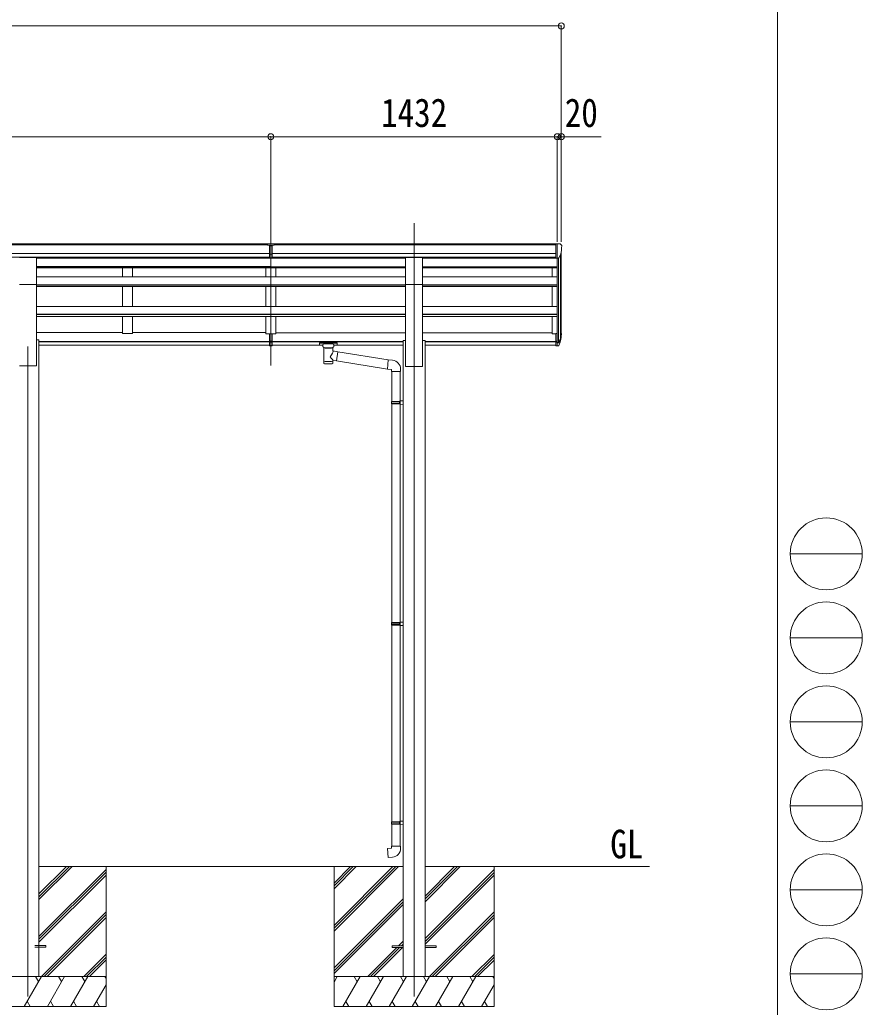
# Model space of a CAD drawing. Units: millimetres at full size, sheet at 1:30. Extents: x -8385 to 8479, y -5853 to 5787.
# Drawn here: x 4267 to 8479, y -3350 to 1588 of the extents above; entities that cross this region are included whole.
import ezdxf
from ezdxf.enums import TextEntityAlignment as Align

# ---------------------------------------------------------------- set-up
doc = ezdxf.new("R2010")
doc.units = ezdxf.units.MM
doc.header["$LTSCALE"] = 30
doc.header["$PDMODE"] = 32
doc.header["$PDSIZE"] = 30
for name, color, linetype, lineweight in [('0-0_0', 7, 'Continuous', 9), ('0-1_本体', 4, 'Continuous', 9), ('0-2_部品', 7, 'Continuous', 9), ('0-8_PARTS2', 2, 'Continuous', 9), ('0-A_寸法', 6, 'Continuous', 9), ('F-0_240', 7, 'Continuous', 9)]:
    doc.layers.add(name, color=color, linetype=linetype, lineweight=lineweight)
doc.styles.add('ＭＳ ゴシック', font='')
doc.styles.get('ＭＳ ゴシック').set_extended_font_data('MS Gothic')

msp = doc.modelspace()

# ---------------------------------------------------------------- linework, layer by layer
at = {"layer": '0-0_0'}
for p, q in [((4363.13, -2811.5), (4529.16, -2645.47)), ((4363.13, -2797.36), (4515.02, -2645.47)), ((4363.13, -2783.22), (4500.88, -2645.47)), ((4363.13, -2645.47), (6183.13, -2645.47)), ((4363.13, -2995.35), (4698.33, -2660.15)), ((4698.33, -2645.47), (4698.33, -3345.47)), ((5838.13, -2646.48), (5838.13, -3346.48)), ((5838.13, -2940.66), (6132.31, -2646.48)), ((5838.13, -2954.8), (6146.45, -2646.48)), ((5838.13, -2968.95), (6160.59, -2646.48)), ((5838.13, -2756.81), (5948.46, -2646.48)), ((5838.13, -2742.67), (5934.32, -2646.48)), ((5838.13, -2728.53), (5920.18, -2646.48)), ((6293.13, -2646.48), (7414.33, -2646.48)), ((6293.13, -2822.31), (6468.96, -2646.48)), ((6293.13, -2808.17), (6454.82, -2646.48)), ((6293.13, -2794.03), (6440.68, -2646.48)), ((6293.13, -3006.16), (6638.13, -2661.16)), ((6638.13, -2646.48), (6638.13, -3346.48)), ((4363.13, -3009.49), (4698.33, -2674.29)), ((4363.13, -3023.63), (4698.33, -2688.44)), ((6293.13, -3020.3), (6638.13, -2675.31)), ((6293.13, -3034.44), (6638.13, -2689.45)), ((5838.13, -3152.79), (6183.13, -2807.79)), ((5838.13, -3166.93), (6183.13, -2821.94)), ((5838.13, -3181.08), (6183.13, -2836.08)), ((4375.14, -3195.47), (4698.33, -2872.28)), ((4389.28, -3195.47), (4698.33, -2886.43)), ((4403.43, -3195.47), (4698.33, -2900.57)), ((6314.94, -3196.48), (6638.13, -2873.29)), ((6329.08, -3196.48), (6638.13, -2887.44)), ((6343.22, -3196.48), (6638.13, -2901.58)), ((6006.57, -3196.48), (6152.07, -3050.98)), ((6020.71, -3196.48), (6166.21, -3050.98)), ((6034.86, -3196.48), (6180.36, -3050.98)), ((6161.07, -3041.98), (6183.13, -3019.93)), ((6175.21, -3041.98), (6183.13, -3034.07)), ((4587.27, -3195.47), (4698.33, -3084.41)), ((4601.42, -3195.47), (4698.33, -3098.56)), ((6527.07, -3196.48), (6638.13, -3085.43)), ((6541.21, -3196.48), (6638.13, -3099.57)), ((4615.56, -3195.47), (4698.33, -3112.7)), ((6555.36, -3196.48), (6638.13, -3113.71)), ((4698.33, -3195.47), (3898.33, -3195.47)), ((4289.49, -3345.47), (4376.09, -3195.47)), ((4361.09, -3221.45), (4346.09, -3195.47)), ((4404.96, -3345.47), (4491.56, -3195.47)), ((4476.56, -3221.45), (4461.56, -3195.47)), ((4520.43, -3345.47), (4607.03, -3195.47)), ((4577.03, -3195.47), (4592.03, -3221.45)), ((4692.5, -3195.47), (4698.33, -3205.57)), ((6638.13, -3196.48), (5838.13, -3196.48)), ((5838.13, -3223.99), (5854.01, -3196.48)), ((5882.88, -3346.48), (5969.48, -3196.48)), ((5954.48, -3222.46), (5939.48, -3196.48)), ((5998.35, -3346.48), (6084.95, -3196.48)), ((6069.95, -3222.47), (6054.95, -3196.48)), ((6113.82, -3346.48), (6200.42, -3196.48)), ((6185.42, -3222.47), (6170.42, -3196.48)), ((6229.29, -3346.48), (6315.89, -3196.48)), ((6300.89, -3222.47), (6285.89, -3196.48)), ((6344.76, -3346.48), (6431.36, -3196.48)), ((6416.36, -3222.46), (6401.36, -3196.48)), ((6460.23, -3346.48), (6546.83, -3196.48)), ((6516.83, -3196.48), (6531.83, -3222.46)), ((6632.3, -3196.48), (6638.13, -3206.58)), ((4635.9, -3345.47), (4698.33, -3237.33)), ((6575.7, -3346.48), (6638.13, -3238.35)), ((3898.33, -3345.47), (4698.33, -3345.47)), ((4304.49, -3319.49), (4319.49, -3345.47)), ((4419.96, -3319.49), (4434.96, -3345.47)), ((4535.43, -3319.49), (4550.43, -3345.47)), ((4650.9, -3319.49), (4665.9, -3345.47)), ((5838.13, -3346.48), (6638.13, -3346.48)), ((5897.88, -3320.5), (5912.87, -3346.48)), ((6013.35, -3320.5), (6028.34, -3346.48)), ((6128.82, -3320.5), (6143.82, -3346.48)), ((6244.29, -3320.5), (6259.29, -3346.48)), ((6359.76, -3320.5), (6374.76, -3346.48)), ((6475.23, -3320.5), (6490.23, -3346.48)), ((6590.7, -3320.5), (6605.69, -3346.48))]:
    msp.add_line(p, q, dxfattribs=at)
at = {"layer": '0-1_本体'}
for p, q in [((-199.37, 467.51), (5505.63, 467.51)), ((-199.37, 462.15), (5505.63, 462.15)), ((5538.63, 467.51), (6947.63, 467.51)), ((5538.63, 462.15), (6947.63, 462.15)), ((-199.37, 418.63), (5515.63, 418.63)), ((-199.37, 400.96), (5515.63, 400.96)), ((4350.63, 398.47), (5515.63, 398.47)), ((4350.63, 395.63), (5522.13, 395.63)), ((4781.13, 398.47), (4781.13, 395.63)), ((4831.13, 398.47), (4831.13, 395.63)), ((5497.13, 398.47), (5497.13, 395.47)), ((5522.13, 348.08), (5522.13, 395.63)), ((5522.13, 395.63), (6195.63, 395.63)), ((5528.63, 418.63), (6947.63, 418.63)), ((5528.63, 400.96), (6947.63, 400.96)), ((5528.63, 398.47), (6195.63, 398.47)), ((5547.13, 398.47), (5547.13, 395.47)), ((6280.63, 398.47), (6947.63, 398.47)), ((6280.63, 395.44), (6954.13, 395.44)), ((6929.13, 398.47), (6929.13, 395.44)), ((6954.13, 395.13), (6954.13, 18.83)), ((6960.13, 395.61), (6960.13, -25.6)), ((6969.85, 410.96), (6969.85, -7.6)), ((6974.13, 14.4), (6974.13, 429.76)), ((4350.63, 353.68), (5522.13, 353.68)), ((4350.63, 351.98), (5522.13, 351.98)), ((4350.63, 348.2), (5522.13, 348.2)), ((4781.13, 348.2), (4781.13, 302.77)), ((4831.13, 348.2), (4831.13, 302.77)), ((5497.13, 347.88), (5497.13, 302.73)), ((5522.13, 351.98), (6195.63, 351.98)), ((5522.13, 348.2), (6195.63, 348.2)), ((5547.13, 348.2), (5547.13, 302.74)), ((6280.63, 351.97), (6954.13, 351.97)), ((6280.63, 348.2), (6954.13, 348.2)), ((6929.13, 347.21), (6929.13, 301.74)), ((4350.63, 302.77), (5522.13, 302.77)), ((5522.13, 253.63), (5522.13, 302.77)), ((5522.13, 302.77), (6195.63, 302.77)), ((6195.63, -146.48), (6195.63, 309.15)), ((6280.63, -146.48), (6280.63, 309.15)), ((6280.63, 302.77), (6954.13, 302.77)), ((4350.63, -142.02), (4350.63, 264.93)), ((4350.63, 262.19), (5522.13, 262.19)), ((4350.63, 260.5), (5522.13, 260.5)), ((4781.13, 253.63), (4781.13, 154.53)), ((4831.13, 253.63), (4831.13, 154.53)), ((5497.13, 252.72), (5497.13, 154.4)), ((5522.13, 262.19), (6195.63, 262.19)), ((5522.13, 260.5), (6195.63, 260.5)), ((5522.13, 253.63), (6195.63, 253.63)), ((5547.13, 252.72), (5547.13, 154.4)), ((6280.63, 262.19), (6954.13, 262.19)), ((6280.63, 260.5), (6954.13, 260.5)), ((6280.63, 253.63), (6954.13, 253.63)), ((6929.13, 252.73), (6929.13, 154.43)), ((4350.63, 154.53), (5522.13, 154.53)), ((5522.13, 154.43), (6195.63, 154.43)), ((5522.13, 153.24), (5522.13, 104.08)), ((6280.63, 154.43), (6954.13, 154.43)), ((4350.63, 115.39), (5522.13, 115.39)), ((4350.63, 113.72), (5522.13, 113.72)), ((4350.63, 104.08), (5522.13, 104.08)), ((4781.13, 104.08), (4781.13, 18.58)), ((5497.13, 104.23), (5497.13, 17.98)), ((5522.13, 115.22), (6195.63, 115.22)), ((5522.13, 113.74), (6195.63, 113.74)), ((5522.13, 104.08), (6195.63, 104.08)), ((5547.13, 104.23), (5547.13, 17.98)), ((6280.63, 115.22), (6954.13, 115.22)), ((6280.63, 113.74), (6954.13, 113.74)), ((6280.63, 104.08), (6954.13, 104.08)), ((6929.13, 104.17), (6929.13, 18)), ((4350.63, 23.8), (4781.13, 23.8)), ((4831.13, 23.8), (5497.13, 23.8)), ((5547.13, 18), (5497.13, 18)), ((5547.13, 22.8), (6195.63, 22.8)), ((6280.63, 22.8), (6929.13, 22.8)), ((6947.63, 18), (6929.13, 18)), ((4350.63, -12.02), (4363.13, -12.02)), ((4363.13, -12.02), (4363.13, -3192.02)), ((4363.13, -20.51), (5515.63, -20.51)), ((4363.13, -21.89), (5515.63, -21.89)), ((4363.13, -39.07), (5515.63, -39.07)), ((5528.63, -20.51), (6183.13, -20.51)), ((5528.63, -21.89), (6183.13, -21.89)), ((5528.63, -39.07), (5782.63, -39.07)), ((5836.63, -39.07), (6183.13, -39.07)), ((6183.13, -16.48), (6195.63, -16.48)), ((6183.13, -16.48), (6183.13, -3196.48)), ((6280.63, -16.48), (6293.13, -16.48)), ((6293.13, -16.48), (6293.13, -3196.48)), ((6293.13, -20.51), (6947.63, -20.51)), ((6293.13, -21.89), (6947.63, -21.89)), ((6293.13, -39.07), (6947.63, -39.07)), ((4265.63, -142.02), (4350.63, -142.02)), ((6195.63, -146.48), (6280.63, -146.48))]:
    msp.add_line(p, q, dxfattribs=at)
for points in [[(4350.63, 253.63), (5522.03, 253.63), (5522.13, 253.63)], [(4831.13, 104.08), (4831.13, 18.58), (4781.13, 18.58)]]:
    msp.add_lwpolyline(points, dxfattribs=at)
at = {"layer": '0-2_部品'}
for p, q in [((5505.63, 460.08), (5505.63, 467.93)), ((5505.63, 460.08), (5515.63, 460.08)), ((5522.13, 459.27), (5515.63, 459.66)), ((5515.63, 458.08), (5528.63, 458.08)), ((5528.63, 459.6), (5522.13, 459.29)), ((5528.63, 396.46), (5528.63, 461.73)), ((6947.63, 468.12), (6937.63, 468.03)), ((6937.63, 466.51), (6937.63, 468.03)), ((6947.63, 396.13), (6947.63, 468.12)), ((6966.13, 468.12), (6947.63, 468.12)), ((6954.13, 395.13), (6954.13, 468.12)), ((6966.13, 468.12), (6968.46, 467.98)), ((6969.22, 467.55), (6973.29, 461.74)), ((6976.13, 458.75), (6976.13, 458.12)), ((4265.63, 399.08), (4350.63, 399.08)), ((4350.63, 264.93), (4350.63, 399.08)), ((5515.63, 416.56), (5522.13, 416.4)), ((5515.63, 397.52), (5522.13, 397.12)), ((5522.13, 416.4), (5528.63, 416.56)), ((5522.13, 397.12), (5528.63, 397.52)), ((6195.63, 399.08), (6280.63, 399.08)), ((6195.63, 264.93), (6195.63, 399.08)), ((6280.63, 264.93), (6280.63, 399.08)), ((6947.63, 396.13), (6954.13, 396.13)), ((6954.13, 395.13), (6959.34, 395.45)), ((6961.76, 396.95), (6971.03, 413.01)), ((4265.63, 264.93), (4350.63, 264.93)), ((6195.63, 264.93), (6280.63, 264.93)), ((5515.63, -19.5), (5515.63, 17.98)), ((5522.13, 22.78), (5522.13, 22.78)), ((5528.63, -19.5), (5528.63, 17.98)), ((6947.63, 18.81), (6947.63, -42.25)), ((6947.63, 18.81), (6954.13, 18.81)), ((6954.13, 18.81), (6954.13, -43.07)), ((5515.63, -19.5), (5528.63, -19.5)), ((5515.63, -41.74), (5515.63, -19.5)), ((5515.63, -24.9), (5528.63, -24.9)), ((5515.63, -40.68), (5522.13, -41.08)), ((5522.13, -41.08), (5528.63, -40.68)), ((5528.63, -41.74), (5528.63, -19.5)), ((5766.13, -27.96), (5766.13, -38.72)), ((5766.13, -28.15), (5766.13, -29.7)), ((5768.13, -27.3), (5851.13, -27.3)), ((5768.13, -29.48), (5851.13, -29.48)), ((5768.13, -39.39), (5782.63, -39.39)), ((5782.63, -46.19), (5782.63, -35.92)), ((5836.63, -46.19), (5836.63, -35.92)), ((5836.63, -39.39), (5851.13, -39.39)), ((5853.13, -27.96), (5853.13, -38.72)), ((6947.63, -19.5), (6954.13, -19.5)), ((6947.63, -24.9), (6954.13, -24.9)), ((6947.63, -42.25), (6954.13, -42.25)), ((6954.13, -25.9), (6959.27, -25.9)), ((6954.13, -27.9), (6958.98, -27.9)), ((6954.13, -43.07), (6958.98, -43.07)), ((6960.56, -25.15), (6970.32, -6.73)), ((6971.74, -7.23), (6961.57, -26.4)), ((6969.15, -24.08), (6961.57, -41.57)), ((5786.73, -50.7), (5786.71, -130.99)), ((5832.53, -68.27), (5832.53, -50.68)), ((5857.75, -72.18), (5832.53, -68.26)), ((5857.75, -72.18), (5850.73, -117.43)), ((5857.75, -72.18), (6109.22, -112.74)), ((5832.55, -130.99), (5832.53, -114.36)), ((5832.53, -114.61), (5850.73, -117.43)), ((6105.21, -158.56), (5850.73, -117.43)), ((6130.05, -114.56), (6109.22, -112.74)), ((6125.13, -170.3), (6171.13, -170.3)), ((6127.13, -170.3), (6127.13, -320.54)), ((6169.13, -170.3), (6169.13, -317.98)), ((6171.13, -170.3), (6171.13, -159.39)), ((6125.13, -322.54), (6126.13, -320.54)), ((6125.13, -322.54), (6169.13, -322.54)), ((6125.13, -322.54), (6125.13, -330.54)), ((6125.13, -330.54), (6169.13, -330.54)), ((6125.13, -330.54), (6126.13, -332.54)), ((6126.13, -320.54), (6169.13, -320.54)), ((6126.13, -332.54), (6169.13, -332.54)), ((6127.13, -332.54), (6127.13, -1426.73)), ((6164.65, -322.54), (6164.22, -320.54)), ((6167.13, -318.04), (6183.13, -317.57)), ((6167.13, -320.04), (6167.13, -318.04)), ((6167.13, -320.04), (6169.13, -320.04)), ((6167.13, -335.04), (6167.13, -333.04)), ((6167.13, -335.04), (6183.13, -335.51)), ((6169.13, -335.1), (6169.13, -1424.17)), ((6183.13, -317.57), (6183.13, -335.51)), ((6125.13, -1428.73), (6126.13, -1426.73)), ((6125.13, -1428.73), (6169.13, -1428.73)), ((6125.13, -1428.73), (6125.13, -1436.73)), ((6126.13, -1426.73), (6169.13, -1426.73)), ((6164.65, -1428.73), (6164.22, -1426.73)), ((6167.13, -1424.23), (6183.13, -1423.76)), ((6167.13, -1426.23), (6167.13, -1424.23)), ((6167.13, -1426.23), (6169.13, -1426.23)), ((6183.13, -1423.76), (6183.13, -1441.7)), ((6125.13, -1436.73), (6169.13, -1436.73)), ((6125.13, -1436.73), (6126.13, -1438.73)), ((6126.13, -1438.73), (6169.13, -1438.73)), ((6127.13, -1438.73), (6127.13, -2421.89)), ((6167.13, -1441.23), (6167.13, -1439.23)), ((6167.13, -1441.23), (6183.13, -1441.7)), ((6169.13, -1441.29), (6169.13, -2419.33)), ((6167.13, -2419.39), (6183.13, -2418.92)), ((6167.13, -2421.39), (6167.13, -2419.39)), ((6183.13, -2418.92), (6183.13, -2436.86)), ((6125.13, -2423.89), (6126.13, -2421.89)), ((6125.13, -2423.89), (6169.13, -2423.89)), ((6125.13, -2423.89), (6125.13, -2431.89)), ((6125.13, -2431.89), (6169.13, -2431.89)), ((6125.13, -2431.89), (6126.13, -2433.89)), ((6126.13, -2421.89), (6169.13, -2421.89)), ((6126.13, -2433.89), (6169.13, -2433.89)), ((6127.13, -2433.89), (6127.13, -2543.89)), ((6164.65, -2423.89), (6164.22, -2421.89)), ((6167.13, -2421.39), (6169.13, -2421.39)), ((6167.13, -2436.39), (6167.13, -2434.39)), ((6167.13, -2436.39), (6183.13, -2436.86)), ((6169.13, -2436.45), (6169.13, -2543.89)), ((6125.13, -2543.89), (6171.13, -2543.89)), ((6125.13, -2553.89), (6125.13, -2543.89)), ((6171.13, -2543.89), (6171.13, -2554.81))]:
    msp.add_line(p, q, dxfattribs=at)
at = {"layer": '0-2_部品', "color": 4}
for p, q in [((4397.93, -3040.97), (4343.13, -3040.97)), ((6128.33, -3041.98), (6128.33, -3050.98)), ((6183.13, -3041.98), (6128.33, -3041.98)), ((6183.13, -3050.98), (6128.33, -3050.98)), ((6347.93, -3041.98), (6293.13, -3041.98))]:
    msp.add_line(p, q, dxfattribs=at)
at = {"layer": '0-2_部品'}
for points in [[(5505.63, 467.93), (5523.63, 468.08), (5538.63, 467.95)], [(5528.63, 396.46), (5522.13, 396.06), (5515.63, 396.46), (5515.63, 461.8)], [(5528.63, 460.13), (5538.63, 460.21), (5538.63, 467.95)], [(5528.63, 415.46), (5525.37, 415.38), (5522.13, 415.3), (5518.89, 415.38), (5515.63, 415.46)], [(5528.63, -41.74), (5522.13, -42.14), (5515.63, -41.74)], [(5766.13, -27.96), (5766.17, -27.77), (5766.25, -27.63), (5766.35, -27.54), (5766.45, -27.48), (5766.57, -27.43), (5766.86, -27.37), (5767.35, -27.32), (5767.9, -27.3), (5768.13, -27.3)], [(5766.13, -38.72), (5766.17, -38.92), (5766.25, -39.06), (5766.35, -39.15), (5766.45, -39.21), (5766.57, -39.26), (5766.86, -39.32), (5767.35, -39.36), (5767.9, -39.38), (5768.13, -39.39)], [(5782.67, -46.14), (5782.65, -46.49), (5782.89, -47.45), (5783.41, -48.33), (5784.22, -49.17), (5785.33, -49.97), (5786.73, -50.7)], [(5832.53, -50.68), (5832.76, -50.59), (5834.12, -49.85), (5835.23, -49.01), (5835.99, -48.14), (5836.45, -47.24), (5836.62, -46.36)], [(5851.13, -27.3), (5851.48, -27.3), (5852.01, -27.33), (5852.46, -27.38), (5852.77, -27.46), (5852.94, -27.56), (5853.06, -27.69), (5853.12, -27.87), (5853.13, -27.96)], [(5851.13, -39.39), (5851.48, -39.38), (5852.01, -39.36), (5852.46, -39.31), (5852.77, -39.23), (5852.94, -39.13), (5853.06, -38.99), (5853.12, -38.81), (5853.13, -38.72)], [(6109.22, -112.74), (6105.21, -158.56), (6125.13, -160.3), (6125.13, -170.3)], [(6164.65, -322.54), (6164.65, -330.54), (6164.22, -332.54)], [(6167.13, -333.04), (6169.13, -333.04), (6169.13, -320.04)], [(6164.65, -1428.73), (6164.65, -1436.73), (6164.22, -1438.73)], [(6167.13, -1439.23), (6169.13, -1439.23), (6169.13, -1426.23)], [(6164.65, -2423.89), (6164.65, -2431.89), (6164.22, -2433.89)], [(6167.13, -2434.39), (6169.13, -2434.39), (6169.13, -2421.39)], [(6130.05, -2599.63), (6109.22, -2601.46), (6105.21, -2555.63), (6125.13, -2553.89)]]:
    msp.add_lwpolyline(points, dxfattribs=at)
at = {"layer": '0-2_部品', "color": 4}
for points in [[(4397.93, -3040.97), (4397.93, -3049.97), (4343.13, -3049.97)], [(6347.93, -3041.98), (6347.93, -3050.98), (6293.13, -3050.98)]]:
    msp.add_lwpolyline(points, dxfattribs=at)
at = {"layer": '0-2_部品'}
for centre, radius, start, end in [((6968.4, 466.98), 1, 35, 86.5), ((6774.13, 458.12), 202, 347.09739, 0), ((6973.13, 458.75), 3, 0, 87), ((6959.16, 398.45), 3, 273.5, 330), ((6840.91, 11.99), 133.22, 344.28698, 356.72013), ((6886.18, 19.22), 88.05, 342.78929, 2.77608), ((6885.47, 14.94), 89.07, 345.58812, 5.50424), ((6958.98, -24.9), 3, 270, 330), ((6958.98, -40.07), 3, 270, 330), ((6959.27, -24.4), 1.5, 270, 330), ((6126.13, -159.39), 45, 0, 85), ((6126.13, -2554.81), 45, 275, 0)]:
    msp.add_arc(centre, radius, start, end, dxfattribs=at)
for centre, major_axis, ratio, start_param, end_param in [((5546.7, 457.77), (24.57, -1.51), 0.121868, 3.1422238, 3.1491027), ((5768.13, -29.7), (2, 0), 0.109601, 1.5707963, 3.1415927), ((5809.63, -35.92), (27, 0), 0.122176, 6.2831853, 9.424778), ((5820.63, -46.19), (16, 0), 0.361356, 6.2636979, 6.2831853), ((5851.13, -29.7), (2, 0), 0.109601, 0, 1.5707963), ((5809.64, -51.15), (-22.91, 0.42), 0.072511, 0.0008029, 1.5715993), ((5809.64, -52.77), (-22.91, 0.42), 0.072511, 0.0008029, 1.5715993), ((5809.62, -51.15), (22.92, 0.42), 0.07247, 4.71158, 6.2823764), ((5809.62, -52.77), (22.92, 0.42), 0.07247, 4.71158, 6.2823764), ((5809.63, -94.81), (-22.81, -26.62), 0.234429, 1.6855472, 3.1268519), ((5812.19, -92.16), (20.32, -22.25), 0.045535, 0.0389954, 1.3075346), ((5809.63, -130.99), (22.92, 0), 0.101955, 3.1415499, 6.2833984), ((5809.63, -118.55), (22.91, 0), 0.122865, 3.1415927, 6.2831853)]:
    msp.add_ellipse(centre, major_axis=major_axis, ratio=ratio, start_param=start_param, end_param=end_param, dxfattribs=at)
at = {"layer": '0-8_PARTS2'}
for p, q in [((5522.13, -140.28), (5522.13, 571.12)), ((6238.13, -140.28), (6238.13, 571.12)), ((4308.13, -45.47), (4308.13, -3295.47)), ((6238.13, -46.48), (6238.13, -3296.48))]:
    msp.add_line(p, q, dxfattribs=at)
at = {"layer": '0-A_寸法'}
for p, q in [((-225.87, 1557.08), (6974.13, 1557.08)), ((6974.13, 1557.08), (6974.13, 476.62)), ((-205.87, 1002.89), (5522.13, 1002.89)), ((5522.13, 1002.89), (5522.13, 476.62)), ((5522.13, 1002.89), (5522.13, 476.62)), ((5522.13, 1002.89), (6954.13, 1002.89)), ((6954.13, 1002.89), (6954.13, 476.62)), ((6954.13, 1002.89), (6974.13, 1002.89)), ((6974.13, 1002.89), (6974.13, 476.62)), ((6974.13, 1002.89), (7174.13, 1002.89))]:
    msp.add_line(p, q, dxfattribs=at)
for p in [(6974.13, 1557.08), (5522.13, 1002.89), (6954.13, 1002.89), (6974.13, 1002.89)]:
    msp.add_point(p, dxfattribs=at)
at = {"layer": 'F-0_240', "color": 5}
msp.add_line((8054.55, 5787.34), (8054.55, -5852.66), dxfattribs=at)
at = {"layer": 'F-0_240', "color": 4}
for p, q in [((8118.66, -1082.66), (8478.66, -1082.66)), ((8118.66, -1502.66), (8478.66, -1502.66)), ((8118.66, -1922.66), (8478.66, -1922.66)), ((8118.66, -2342.66), (8478.66, -2342.66)), ((8118.66, -2762.66), (8478.66, -2762.66)), ((8118.66, -3182.66), (8478.66, -3182.66))]:
    msp.add_line(p, q, dxfattribs=at)
for centre in [(8298.66, -1082.66), (8298.66, -1502.66), (8298.66, -1922.66), (8298.66, -2342.66), (8298.66, -2762.66), (8298.66, -3182.66)]:
    msp.add_circle(centre, 180, dxfattribs=at)

# ---------------------------------------------------------------- texts
at = {"layer": '0-0_0', "style": 'ＭＳ ゴシック', "width": 0.85}
msp.add_text('GL', height=143, dxfattribs=at).set_placement((7219.25, -2647.91), align=Align.BOTTOM_LEFT)
at = {"layer": '0-A_寸法', "color": 7, "style": 'ＭＳ ゴシック', "width": 0.85}
for s, p in [('1432', (6073.13, 1008.89)), ('20', (6991.63, 1008.89))]:
    msp.add_text(s, height=143, dxfattribs=at).set_placement(p, align=Align.BOTTOM_LEFT)

doc.saveas('drawing.dxf')
